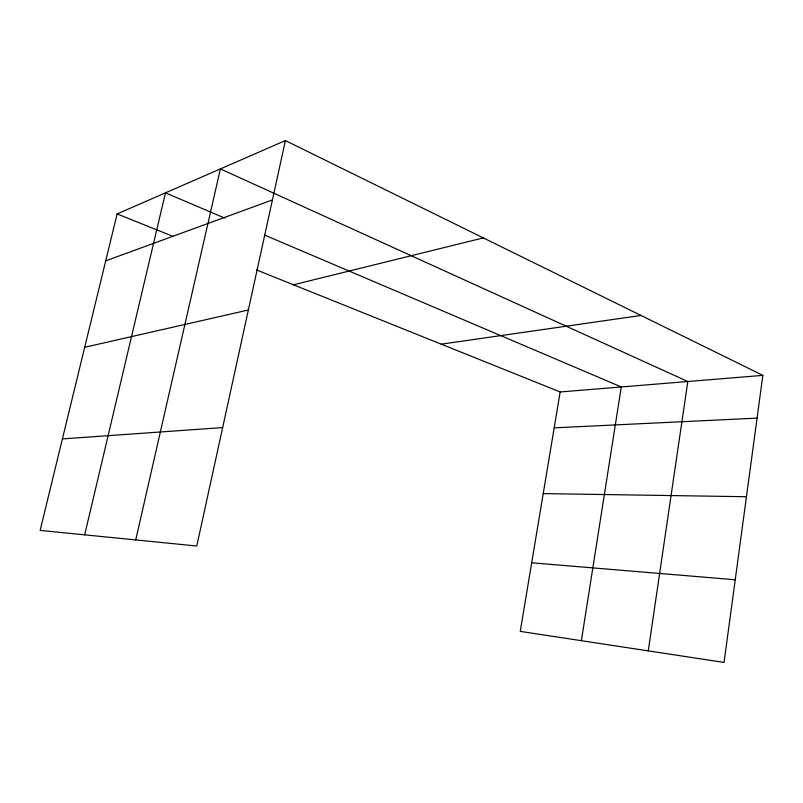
<?xml version="1.0" encoding="UTF-8"?>
<svg xmlns="http://www.w3.org/2000/svg" width="803" height="803" viewBox="0 0 803 803"><rect width="100%" height="100%" fill="white"/><g stroke="black" fill="none" stroke-linecap="round" stroke-linejoin="round"><path stroke-width="1.2" d="M762.85 375.372L724.055 662.425L520.244 631.379L560.163 391.964L762.85 375.372L285.396 140.575L117.138 213.919L40.15 530.412L196.765 546.01L285.396 140.575M648.262 650.882L687.82 381.515L220.393 168.911L135.727 539.927M581.382 640.694L621.281 386.956L264.88 235.179M84.686 534.848L165.478 192.85L224.88 218.145M105.725 260.834L272.418 199.937M293.476 284.784L483.326 237.909M84.696 347.287L248.358 309.998M441.248 344.176L641.015 315.459M62.413 438.9L222.652 427.587M554.18 427.848L757.068 418.122M543.219 493.604L746.449 496.726M531.686 562.793L735.227 579.756M117.138 213.919L172.866 236.313M256.388 269.878L560.163 391.964"/></g></svg>
